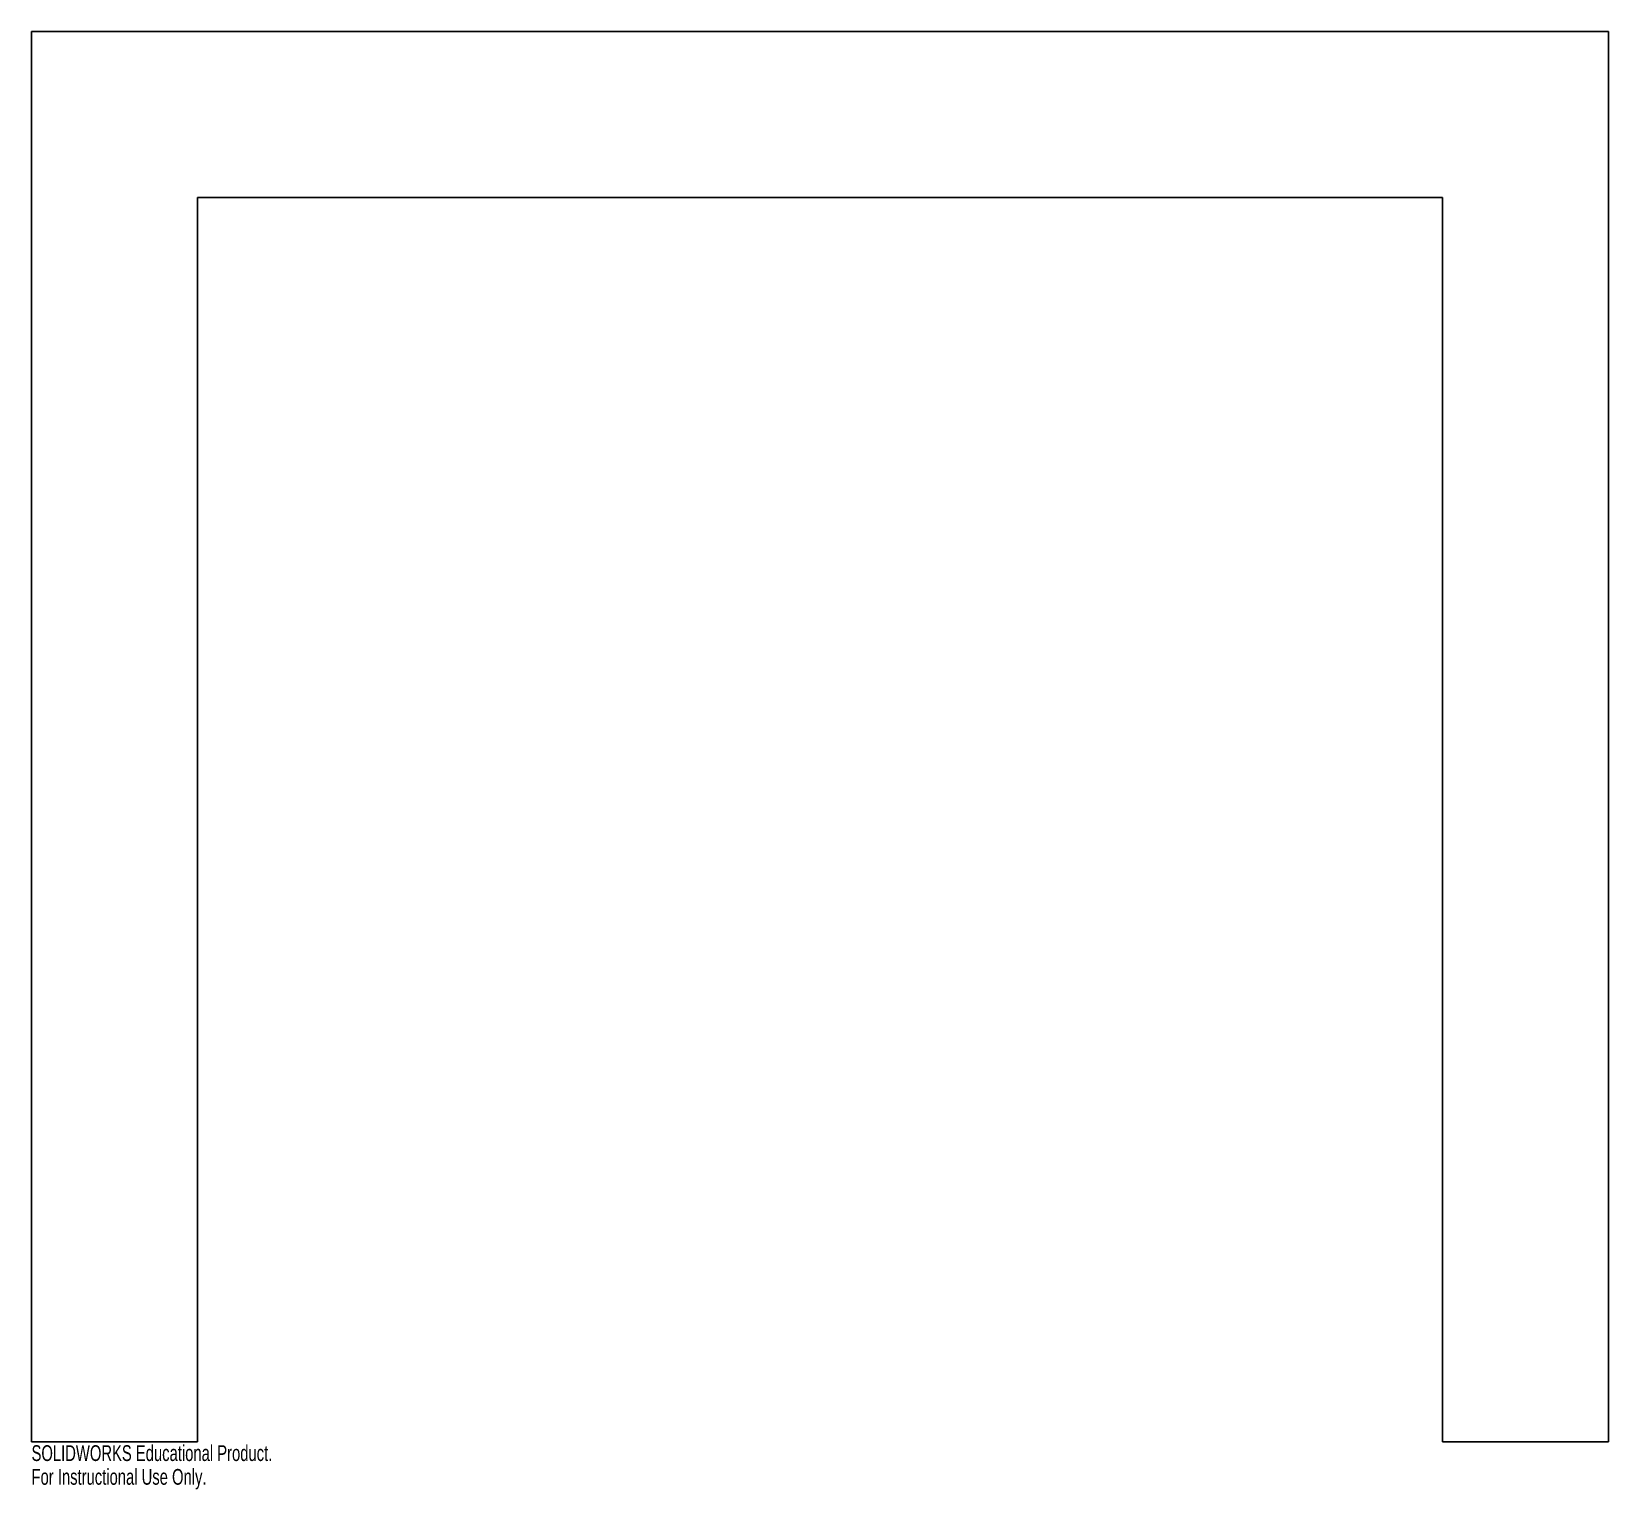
# Model space of a CAD drawing. Header units: inches. Extents: x 0 to 19, y -0.6 to 17.
import ezdxf

# ---------------------------------------------------------------- set-up
doc = ezdxf.new("R2010")
doc.units = ezdxf.units.IN
doc.header["$MEASUREMENT"] = 0
doc.styles.add('SLDTEXTSTYLE0', font='TXT', dxfattribs={"width": 0.7})

msp = doc.modelspace()

# ---------------------------------------------------------------- linework, layer by layer
at = {"color": 7, "linetype": 'Continuous', "lineweight": 25}
for p, q in [((19, 17), (0, 17)), ((0, 17), (0, 0)), ((19, 0), (19, 17)), ((2, 15), (2, 0)), ((17, 15), (2, 15)), ((17, 0), (17, 15)), ((0, 0), (2, 0)), ((17, 0), (19, 0))]:
    msp.add_line(p, q, dxfattribs=at)

# ---------------------------------------------------------------- texts
at = {"color": 7, "linetype": 'Continuous', "char_height": 0.1903, "attachment_point": 1, "style": 'SLDTEXTSTYLE0'}
for s, insert in [('SOLIDWORKS Educational Product.', (0, -0.04)), ('For Instructional Use Only.', (0, -0.326))]:
    msp.add_mtext(s, dxfattribs=dict(at, insert=insert))

doc.saveas('drawing.dxf')
